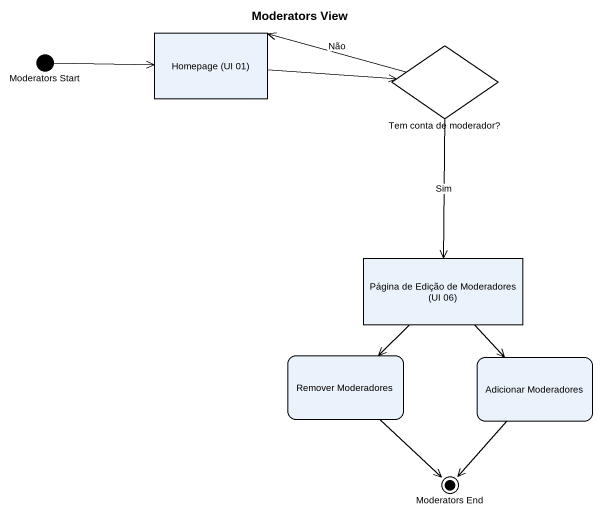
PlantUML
@startuml
title Moderators View
hide empty description
state "Moderators Start" as Moderators_Start <<start>>
state "Homepage (UI 01)" as Homepage_UI_01 <<object>>
state "Tem conta de moderador?" as Tem_conta_de_moderador <<choice>>
state "Página de Edição de Moderadores (UI 06)" as Página_de_Edição_de <<object>>
state "Remover Moderadores" as Remover_Moderadores
state "Adicionar Moderadores" as Adicionar_Moderadores
state "Moderators End" as Moderators_End <<end>>
Moderators_Start -right-> Homepage_UI_01
Homepage_UI_01 -right-> Tem_conta_de_moderador
Tem_conta_de_moderador -left-> Homepage_UI_01 : Não
Tem_conta_de_moderador --> Página_de_Edição_de : Sim
Página_de_Edição_de --> Remover_Moderadores
Página_de_Edição_de --> Adicionar_Moderadores
Remover_Moderadores --> Moderators_End
Adicionar_Moderadores --> Moderators_End
@enduml
